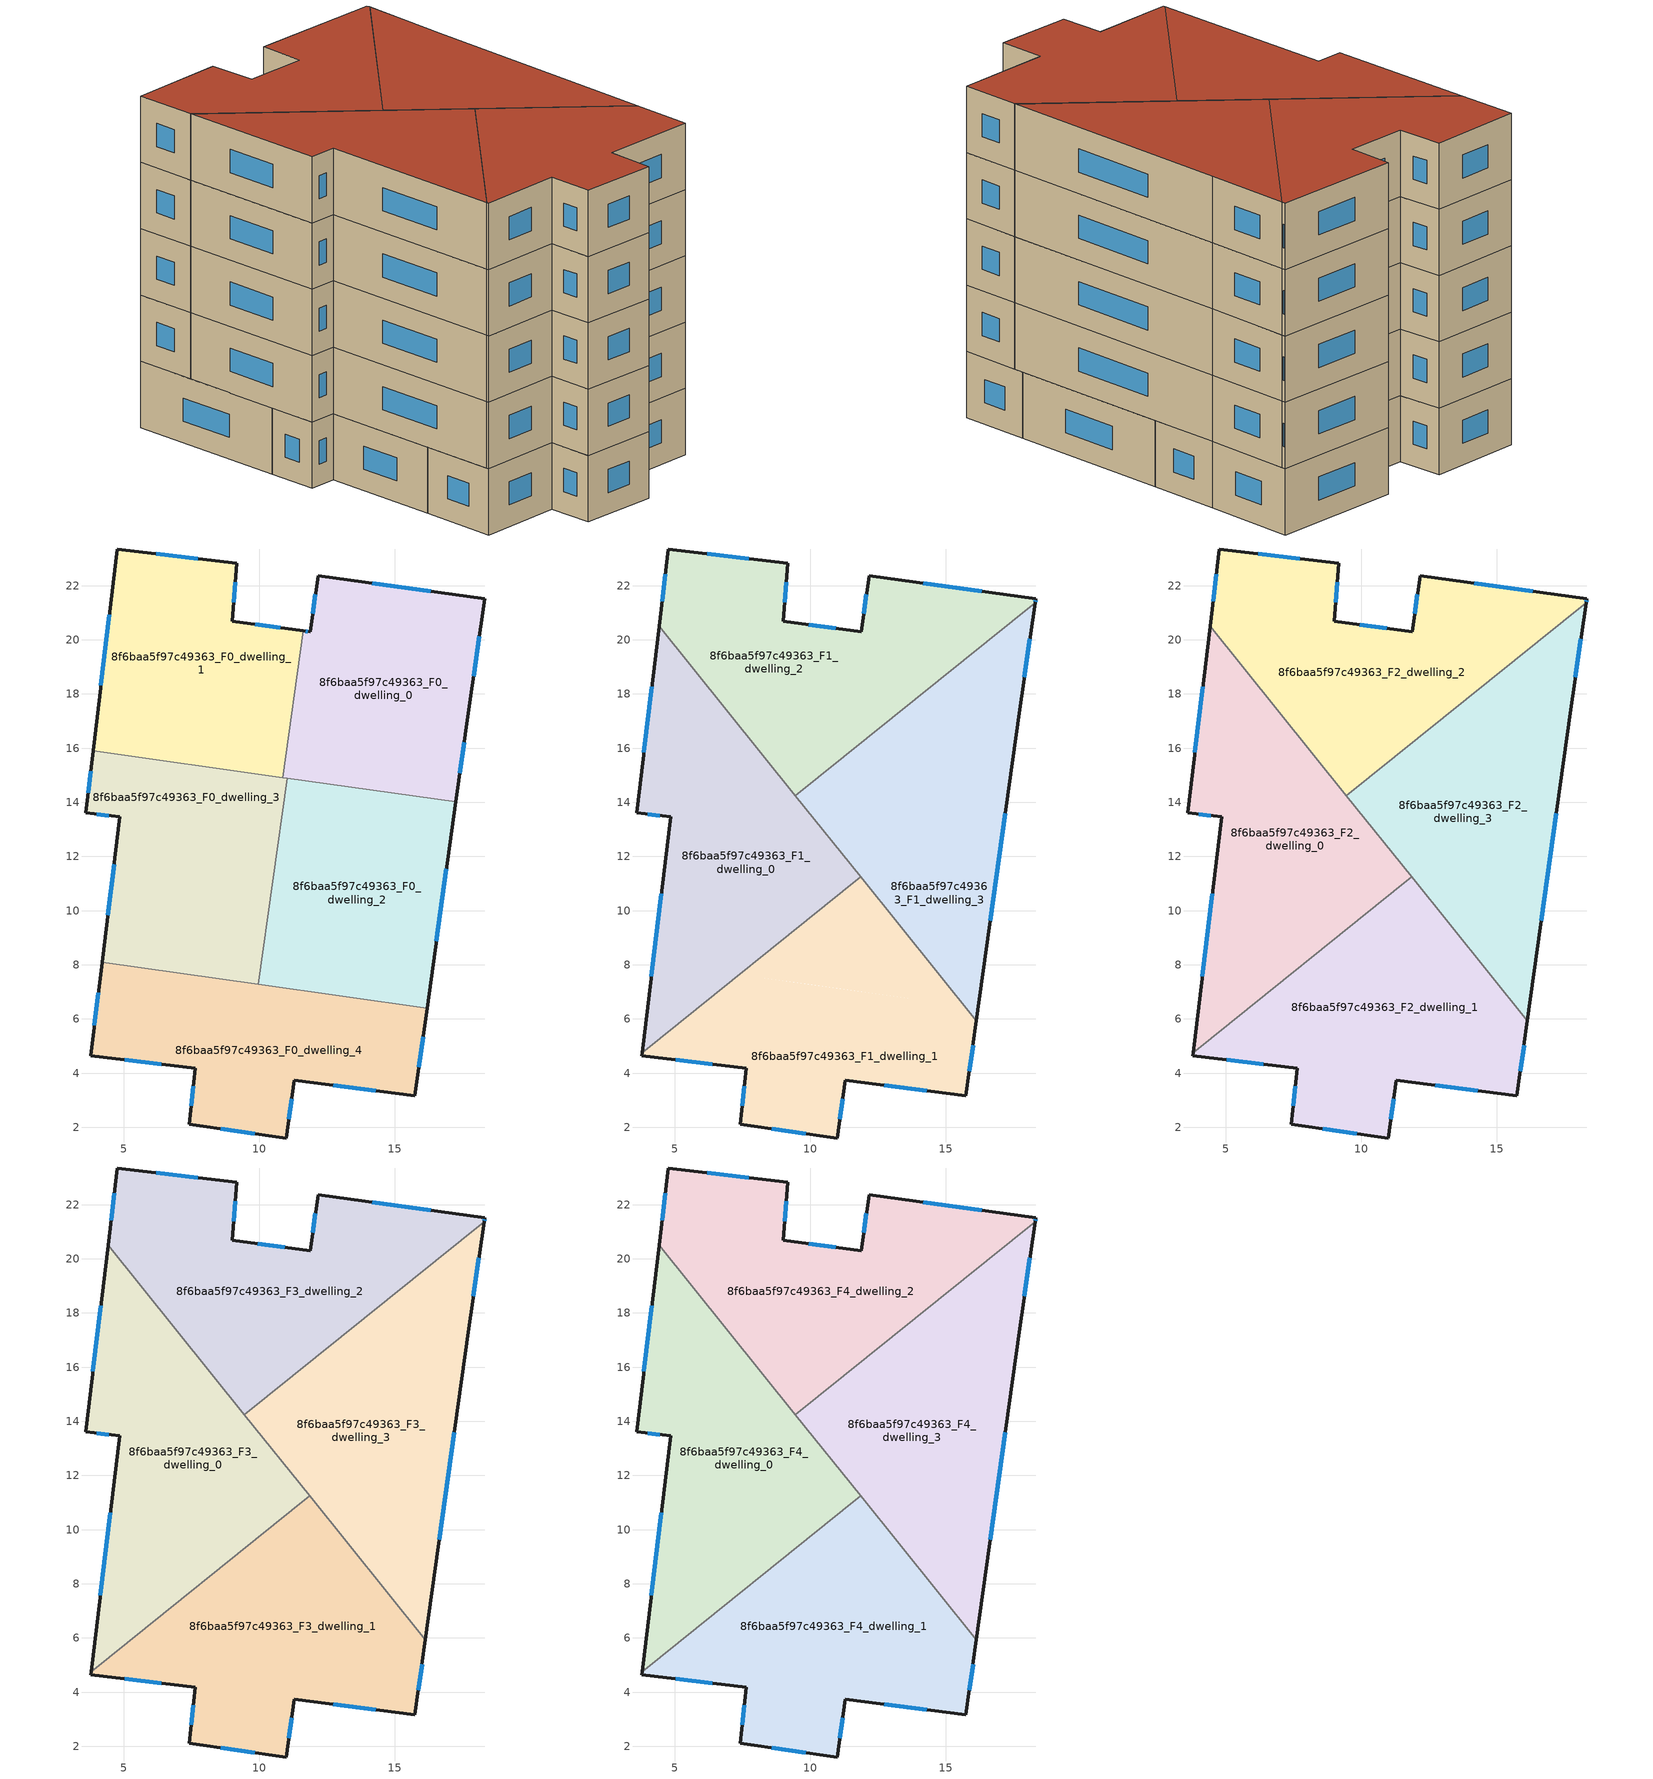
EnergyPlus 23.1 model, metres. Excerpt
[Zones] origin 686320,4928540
8f6baa5f97c49363_F0_dwelling_0
 floor ground (EU_floor_Construction): 18.32,21.51 17.7,17.28 17.25,14.02 10.86,14.92 11.62,20.33 11.88,20.29 12.17,22.36 z0
 wall outside (EU_wall_Construction): 17.25,14.02 17.7,17.28 18.32,21.51 12.17,22.36 11.88,20.29 11.62,20.33 z0:3
 wall to 8f6baa5f97c49363_F0_dwelling_1 (EU_wall_Construction): 11.62,20.33 10.86,14.92 z0:3
 wall to 8f6baa5f97c49363_F0_dwelling_2 (EU_wall_Construction): 11.04,14.89 17.25,14.02 z0:3
 wall to 8f6baa5f97c49363_F0_dwelling_3 (EU_wall_Construction): 10.86,14.91 11.04,14.89 z0:3
 window (EU_Window_Construction): 17.4,15.08 17.56,16.22 / 11.79,20.3 11.71,20.32 / 12.07,21.69 11.97,20.97 / 16.32,21.79 14.17,22.09 / 17.91,18.66 18.12,20.14 z0.98:2.02
 ceiling adiabatic (EU_roof_Construction): 17.25,14.02 17.7,17.28 18.3,21.36 10.94,15.44 10.86,14.92 z3
8f6baa5f97c49363_F0_dwelling_1
 floor ground (EU_floor_Construction): 9.17,22.82 8.99,20.69 11.62,20.33 10.86,14.92 3.86,15.9 4.76,23.35 z0
 wall outside (EU_wall_Construction): 11.62,20.33 8.99,20.69 9.17,22.82 4.76,23.35 3.86,15.9 z0:3
 wall to 8f6baa5f97c49363_F0_dwelling_3 (EU_wall_Construction): 3.86,15.9 10.86,14.92 z0:3
 window (EU_Window_Construction): 7.73,23 6.19,23.18 / 9.05,21.39 9.11,22.13 / 10.77,20.45 9.85,20.57 / 4.46,20.93 4.15,18.32 z0.98:2.02
 ceiling adiabatic (EU_roof_Construction): 10.86,14.92 10.94,15.44 10.37,14.98 z3
8f6baa5f97c49363_F0_dwelling_2
 floor ground (EU_floor_Construction): 17.25,14.02 16.19,6.4 9.97,7.28 11.04,14.89 z0
 wall outside (EU_wall_Construction): 16.19,6.4 17.25,14.02 z0:3
 wall to 8f6baa5f97c49363_F0_dwelling_3 (EU_wall_Construction): 11.04,14.89 9.97,7.28 z0:3
 wall to 8f6baa5f97c49363_F0_dwelling_4 (EU_wall_Construction): 9.97,7.28 16.19,6.4 z0:3
 window (EU_Window_Construction): 16.54,8.88 16.91,11.54 z0.98:2.02
8f6baa5f97c49363_F0_dwelling_3
 floor ground (EU_floor_Construction): 11.04,14.89 9.97,7.28 4.19,8.09 4.84,13.46 3.58,13.61 3.86,15.9 z0
 wall outside (EU_wall_Construction): 3.86,15.9 3.58,13.61 4.84,13.46 4.19,8.09 z0:3
 wall to 8f6baa5f97c49363_F0_dwelling_4 (EU_wall_Construction): 4.19,8.09 9.97,7.28 z0:3
 window (EU_Window_Construction): 4.63,11.72 4.41,9.84 / 3.99,13.56 4.44,13.51 / 3.77,15.16 3.67,14.36 z0.98:2.02
8f6baa5f97c49363_F0_dwelling_4
 floor ground (EU_floor_Construction): 16.19,6.4 15.74,3.16 11.29,3.74 10.98,1.6 7.41,2.11 7.64,4.18 3.78,4.64 4.19,8.09 z0
 wall outside (EU_wall_Construction): 4.19,8.09 3.78,4.64 7.64,4.18 7.41,2.11 10.98,1.6 11.29,3.74 15.74,3.16 16.19,6.4 z0:3
 window (EU_Window_Construction): 8.57,1.95 9.82,1.77 / 7.56,3.51 7.48,2.79 / 5.03,4.49 6.38,4.33 / 4.06,6.97 3.91,5.76 / 15.89,4.22 16.05,5.35 / 12.74,3.55 14.29,3.35 / 11.08,2.3 11.19,3.05 z0.98:2.02
8f6baa5f97c49363_F1_dwelling_0
 floor to 8f6baa5f97c49363_F0_dwelling_3 (EU_floor_Construction): 8.66,15.22 10.72,12.66 10.35,10.03 7.38,7.64 4.19,8.09 4.84,13.46 3.58,13.61 3.86,15.9 z3
 floor to 8f6baa5f97c49363_F0_dwelling_1 (EU_floor_Construction): 4.41,20.51 8.66,15.22 3.86,15.9 z3
 floor to 8f6baa5f97c49363_F0_dwelling_4 (EU_floor_Construction): 7.38,7.64 3.79,4.75 4.19,8.09 z3
 floor to 8f6baa5f97c49363_F0_dwelling_2 (EU_floor_Construction): 10.72,12.66 11.86,11.24 10.35,10.03 z3
 wall outside (EU_wall_Construction): 4.41,20.51 3.58,13.61 4.84,13.46 3.79,4.75 z3:6
 wall to 8f6baa5f97c49363_F1_dwelling_1 (EU_wall_Construction): 3.79,4.75 11.86,11.24 z3:6
 wall to 8f6baa5f97c49363_F1_dwelling_2 (EU_wall_Construction): 9.45,14.24 4.41,20.51 z3:6
 wall to 8f6baa5f97c49363_F1_dwelling_3 (EU_wall_Construction): 11.86,11.24 9.45,14.24 z3:6
 window (EU_Window_Construction): 4.5,10.63 4.13,7.59 / 3.99,13.56 4.44,13.51 / 4.14,18.27 3.85,15.85 z3.98:5.02
8f6baa5f97c49363_F1_dwelling_1
 floor to 8f6baa5f97c49363_F0_dwelling_4 (EU_floor_Construction): 15.7,6.47 16.13,5.93 15.74,3.16 11.29,3.74 10.98,1.6 7.41,2.11 7.64,4.18 3.78,4.64 3.79,4.75 7.38,7.64 z3
 floor to 8f6baa5f97c49363_F0_dwelling_3 (EU_floor_Construction): 10.35,10.03 9.97,7.28 7.38,7.64 z3
 floor to 8f6baa5f97c49363_F0_dwelling_2 (EU_floor_Construction): 11.86,11.24 15.7,6.47 9.97,7.28 10.35,10.03 z3
 wall outside (EU_wall_Construction): 3.79,4.75 3.78,4.64 7.64,4.18 7.41,2.11 10.98,1.6 11.29,3.74 15.74,3.16 16.13,5.93 z3:6
 wall to 8f6baa5f97c49363_F1_dwelling_3 (EU_wall_Construction): 16.13,5.93 11.86,11.24 z3:6
 window (EU_Window_Construction): 7.56,3.51 7.48,2.79 / 5.03,4.49 6.38,4.33 / 15.87,4.06 16,5.03 / 12.74,3.55 14.29,3.35 / 11.08,2.3 11.19,3.05 / 8.57,1.95 9.82,1.77 z3.98:5.02
8f6baa5f97c49363_F1_dwelling_2
 floor to 8f6baa5f97c49363_F0_dwelling_1 (EU_floor_Construction): 9.17,22.82 8.99,20.69 11.62,20.33 10.94,15.44 10.37,14.98 8.66,15.22 4.41,20.51 4.76,23.35 z3
 floor to 8f6baa5f97c49363_F0_dwelling_0 (EU_floor_Construction): 18.32,21.51 18.3,21.36 10.94,15.44 11.62,20.33 11.88,20.29 12.17,22.36 z3
 floor to 8f6baa5f97c49363_F0_dwelling_3 (EU_floor_Construction): 10.37,14.98 9.45,14.24 8.66,15.22 z3
 wall outside (EU_wall_Construction): 18.3,21.36 18.32,21.51 12.17,22.36 11.88,20.29 8.99,20.69 9.17,22.82 4.76,23.35 4.41,20.51 z3:6
 wall to 8f6baa5f97c49363_F1_dwelling_3 (EU_wall_Construction): 9.45,14.24 18.3,21.36 z3:6
 window (EU_Window_Construction): 4.64,22.43 4.53,21.43 / 7.73,23 6.19,23.18 / 9.05,21.39 9.11,22.13 / 10.94,20.42 9.93,20.56 / 12.07,21.69 11.97,20.97 / 16.32,21.79 14.17,22.09 / 18.31,21.41 18.32,21.46 z3.98:5.02
8f6baa5f97c49363_F1_dwelling_3
 floor to 8f6baa5f97c49363_F0_dwelling_2 (EU_floor_Construction): 17.25,14.02 16.19,6.4 15.7,6.47 10.72,12.66 11.04,14.89 z3
 floor to 8f6baa5f97c49363_F0_dwelling_4 (EU_floor_Construction): 16.19,6.4 16.13,5.93 15.7,6.47 z3
 floor to 8f6baa5f97c49363_F0_dwelling_3 (EU_floor_Construction): 11.04,14.89 10.72,12.66 9.45,14.24 10.37,14.98 z3
 floor adiabatic (EU_floor_Construction): 18.3,21.36 17.7,17.28 17.25,14.02 10.37,14.98 z3
 wall outside (EU_wall_Construction): 16.13,5.93 17.7,17.28 18.3,21.36 z3:6
 window (EU_Window_Construction): 17.9,18.61 18.11,20.03 / 16.64,9.62 17.19,13.59 z3.98:5.02
8f6baa5f97c49363_F2_dwelling_0
 floor to 8f6baa5f97c49363_F1_dwelling_0 (EU_floor_Construction): 4.41,20.51 11.86,11.24 3.79,4.75 4.84,13.46 3.58,13.61 z6
 wall outside (EU_wall_Construction): 4.41,20.51 3.58,13.61 4.84,13.46 3.79,4.75 z6:9
 wall to 8f6baa5f97c49363_F2_dwelling_1 (EU_wall_Construction): 3.79,4.75 11.86,11.24 z6:9
 wall to 8f6baa5f97c49363_F2_dwelling_2 (EU_wall_Construction): 9.45,14.24 4.41,20.51 z6:9
 wall to 8f6baa5f97c49363_F2_dwelling_3 (EU_wall_Construction): 11.86,11.24 9.45,14.24 z6:9
 window (EU_Window_Construction): 4.5,10.63 4.13,7.59 / 3.99,13.56 4.44,13.51 / 4.14,18.27 3.85,15.85 z6.98:8.02
8f6baa5f97c49363_F2_dwelling_1
 floor to 8f6baa5f97c49363_F1_dwelling_1 (EU_floor_Construction): 11.86,11.24 16.13,5.93 15.74,3.16 11.29,3.74 10.98,1.6 7.41,2.11 7.64,4.18 3.78,4.64 3.79,4.75 z6
 wall outside (EU_wall_Construction): 3.79,4.75 3.78,4.64 7.64,4.18 7.41,2.11 10.98,1.6 11.29,3.74 15.74,3.16 16.13,5.93 z6:9
 wall to 8f6baa5f97c49363_F2_dwelling_3 (EU_wall_Construction): 16.13,5.93 11.86,11.24 z6:9
 window (EU_Window_Construction): 7.56,3.51 7.48,2.79 / 5.03,4.49 6.38,4.33 / 15.87,4.06 16,5.03 / 12.74,3.55 14.29,3.35 / 11.08,2.3 11.19,3.05 / 8.57,1.95 9.82,1.77 z6.98:8.02
8f6baa5f97c49363_F2_dwelling_2
 floor to 8f6baa5f97c49363_F1_dwelling_2 (EU_floor_Construction): 18.32,21.51 18.3,21.36 9.45,14.24 4.41,20.51 4.76,23.35 9.17,22.82 8.99,20.69 11.88,20.29 12.17,22.36 z6
 wall outside (EU_wall_Construction): 18.3,21.36 18.32,21.51 12.17,22.36 11.88,20.29 8.99,20.69 9.17,22.82 4.76,23.35 4.41,20.51 z6:9
 wall to 8f6baa5f97c49363_F2_dwelling_3 (EU_wall_Construction): 9.45,14.24 18.3,21.36 z6:9
 window (EU_Window_Construction): 4.64,22.43 4.53,21.43 / 7.73,23 6.19,23.18 / 9.05,21.39 9.11,22.13 / 10.94,20.42 9.93,20.56 / 12.07,21.69 11.97,20.97 / 16.32,21.79 14.17,22.09 / 18.31,21.41 18.32,21.46 z6.98:8.02
8f6baa5f97c49363_F2_dwelling_3
 floor to 8f6baa5f97c49363_F1_dwelling_3 (EU_floor_Construction): 18.3,21.36 17.7,17.28 16.13,5.93 9.45,14.24 z6
 wall outside (EU_wall_Construction): 16.13,5.93 17.7,17.28 18.3,21.36 z6:9
 window (EU_Window_Construction): 17.9,18.61 18.11,20.03 / 16.64,9.62 17.19,13.59 z6.98:8.02
8f6baa5f97c49363_F3_dwelling_0
 floor to 8f6baa5f97c49363_F2_dwelling_0 (EU_floor_Construction): 4.41,20.51 11.86,11.24 3.79,4.75 4.84,13.46 3.58,13.61 z9
 wall outside (EU_wall_Construction): 4.41,20.51 3.58,13.61 4.84,13.46 3.79,4.75 z9:12
 wall to 8f6baa5f97c49363_F3_dwelling_1 (EU_wall_Construction): 3.79,4.75 11.86,11.24 z9:12
 wall to 8f6baa5f97c49363_F3_dwelling_2 (EU_wall_Construction): 9.45,14.24 4.41,20.51 z9:12
 wall to 8f6baa5f97c49363_F3_dwelling_3 (EU_wall_Construction): 11.86,11.24 9.45,14.24 z9:12
 window (EU_Window_Construction): 4.5,10.63 4.13,7.59 / 3.99,13.56 4.44,13.51 / 4.14,18.27 3.85,15.85 z9.98:11.02
8f6baa5f97c49363_F3_dwelling_1
 floor to 8f6baa5f97c49363_F2_dwelling_1 (EU_floor_Construction): 11.86,11.24 16.13,5.93 15.74,3.16 11.29,3.74 10.98,1.6 7.41,2.11 7.64,4.18 3.78,4.64 3.79,4.75 z9
 wall outside (EU_wall_Construction): 3.79,4.75 3.78,4.64 7.64,4.18 7.41,2.11 10.98,1.6 11.29,3.74 15.74,3.16 16.13,5.93 z9:12
 wall to 8f6baa5f97c49363_F3_dwelling_3 (EU_wall_Construction): 16.13,5.93 11.86,11.24 z9:12
 window (EU_Window_Construction): 7.56,3.51 7.48,2.79 / 5.03,4.49 6.38,4.33 / 15.87,4.06 16,5.03 / 12.74,3.55 14.29,3.35 / 11.08,2.3 11.19,3.05 / 8.57,1.95 9.82,1.77 z9.98:11.02
8f6baa5f97c49363_F3_dwelling_2
 floor to 8f6baa5f97c49363_F2_dwelling_2 (EU_floor_Construction): 18.32,21.51 18.3,21.36 9.45,14.24 4.41,20.51 4.76,23.35 9.17,22.82 8.99,20.69 11.88,20.29 12.17,22.36 z9
 wall outside (EU_wall_Construction): 18.3,21.36 18.32,21.51 12.17,22.36 11.88,20.29 8.99,20.69 9.17,22.82 4.76,23.35 4.41,20.51 z9:12
 wall to 8f6baa5f97c49363_F3_dwelling_3 (EU_wall_Construction): 9.45,14.24 18.3,21.36 z9:12
 window (EU_Window_Construction): 4.64,22.43 4.53,21.43 / 7.73,23 6.19,23.18 / 9.05,21.39 9.11,22.13 / 10.94,20.42 9.93,20.56 / 12.07,21.69 11.97,20.97 / 16.32,21.79 14.17,22.09 / 18.31,21.41 18.32,21.46 z9.98:11.02
8f6baa5f97c49363_F3_dwelling_3
 floor to 8f6baa5f97c49363_F2_dwelling_3 (EU_floor_Construction): 18.3,21.36 17.7,17.28 16.13,5.93 9.45,14.24 z9
 wall outside (EU_wall_Construction): 16.13,5.93 17.7,17.28 18.3,21.36 z9:12
 window (EU_Window_Construction): 17.9,18.61 18.11,20.03 / 16.64,9.62 17.19,13.59 z9.98:11.02
8f6baa5f97c49363_F4_dwelling_0
 floor to 8f6baa5f97c49363_F3_dwelling_0 (EU_floor_Construction): 4.41,20.51 11.86,11.24 3.79,4.75 4.84,13.46 3.58,13.61 z12
 wall outside (EU_wall_Construction): 4.41,20.51 3.58,13.61 4.84,13.46 3.79,4.75 z12:15
 wall to 8f6baa5f97c49363_F4_dwelling_1 (EU_wall_Construction): 3.79,4.75 11.86,11.24 z12:15
 wall to 8f6baa5f97c49363_F4_dwelling_2 (EU_wall_Construction): 9.45,14.24 4.41,20.51 z12:15
 wall to 8f6baa5f97c49363_F4_dwelling_3 (EU_wall_Construction): 11.86,11.24 9.45,14.24 z12:15
 window (EU_Window_Construction): 4.5,10.63 4.13,7.59 / 3.99,13.56 4.44,13.51 / 4.14,18.27 3.85,15.85 z12.98:14.02
 roof outside (EU_roof_Construction): 11.86,11.24 4.41,20.51 3.58,13.61 4.84,13.46 3.79,4.75 z15
8f6baa5f97c49363_F4_dwelling_1
 floor to 8f6baa5f97c49363_F3_dwelling_1 (EU_floor_Construction): 11.86,11.24 16.13,5.93 15.74,3.16 11.29,3.74 10.98,1.6 7.41,2.11 7.64,4.18 3.78,4.64 3.79,4.75 z12
 wall outside (EU_wall_Construction): 3.79,4.75 3.78,4.64 7.64,4.18 7.41,2.11 10.98,1.6 11.29,3.74 15.74,3.16 16.13,5.93 z12:15
 wall to 8f6baa5f97c49363_F4_dwelling_3 (EU_wall_Construction): 16.13,5.93 11.86,11.24 z12:15
 window (EU_Window_Construction): 7.56,3.51 7.48,2.79 / 5.03,4.49 6.38,4.33 / 15.87,4.06 16,5.03 / 12.74,3.55 14.29,3.35 / 11.08,2.3 11.19,3.05 / 8.57,1.95 9.82,1.77 z12.98:14.02
 roof outside (EU_roof_Construction): 15.74,3.16 16.13,5.93 11.86,11.24 3.79,4.75 3.78,4.64 7.64,4.18 7.41,2.11 10.98,1.6 11.29,3.74 z15
8f6baa5f97c49363_F4_dwelling_2
 floor to 8f6baa5f97c49363_F3_dwelling_2 (EU_floor_Construction): 18.32,21.51 18.3,21.36 9.45,14.24 4.41,20.51 4.76,23.35 9.17,22.82 8.99,20.69 11.88,20.29 12.17,22.36 z12
 wall outside (EU_wall_Construction): 18.3,21.36 18.32,21.51 12.17,22.36 11.88,20.29 8.99,20.69 9.17,22.82 4.76,23.35 4.41,20.51 z12:15
 wall to 8f6baa5f97c49363_F4_dwelling_3 (EU_wall_Construction): 9.45,14.24 18.3,21.36 z12:15
 window (EU_Window_Construction): 4.64,22.43 4.53,21.43 / 7.73,23 6.19,23.18 / 9.05,21.39 9.11,22.13 / 10.94,20.42 9.93,20.56 / 12.07,21.69 11.97,20.97 / 16.32,21.79 14.17,22.09 / 18.31,21.41 18.32,21.46 z12.98:14.02
 roof outside (EU_roof_Construction): 18.3,21.36 18.32,21.51 12.17,22.36 11.88,20.29 8.99,20.69 9.17,22.82 4.76,23.35 4.41,20.51 9.45,14.24 z15
8f6baa5f97c49363_F4_dwelling_3
 floor to 8f6baa5f97c49363_F3_dwelling_3 (EU_floor_Construction): 18.3,21.36 17.7,17.28 16.13,5.93 9.45,14.24 z12
 wall outside (EU_wall_Construction): 16.13,5.93 17.7,17.28 18.3,21.36 z12:15
 window (EU_Window_Construction): 17.9,18.61 18.11,20.03 / 16.64,9.62 17.19,13.59 z12.98:14.02
 roof outside (EU_roof_Construction): 16.13,5.93 17.7,17.28 18.3,21.36 9.45,14.24 z15
[Building]
EU S2 Campaign: North Axis=0; Terrain=City; Solar Distribution=FullExterior
[Site:Location]
Bologna: Latitude=44.5; Longitude=11.25; Time Zone=1; Elevation=37
[SizingPeriod:WeatherFileDays]
AnnualSizingPeriod: Begin Month=1; Begin Day of Month=1; End Month=12; End Day of Month=31; Day of Week for Start Day=Monday; Use Weather File Daylight Saving Period=No; Use Weather File Rain and Snow Indicators=No
[MATERIAL]
EU_InternalMass_Material: Roughness=MediumRough; Thickness=0.1; Conductivity=1; Density=1800; Specific Heat=900; Thermal Absorptance=0.9; Solar Absorptance=0.7; Visible Absorptance=0.7
[MATERIAL:NOMASS] Roughness=MediumRough; Thermal Absorptance=0.9; Solar Absorptance=0.7; Visible Absorptance=0.7
Name | Thermal Resistance
EU_wall_NoMass | 0.905828
EU_roof_NoMass | 0.37593
EU_floor_NoMass | 0.67114
[WINDOWMATERIAL:SIMPLEGLAZINGSYSTEM]
EU_Window_SimpleGlazing: UFactor=4.52486; Solar Heat Gain Coefficient=0.85; Visible Transmittance=0.85
[CONSTRUCTION]
EU_wall_Construction: EU_wall_NoMass
EU_roof_Construction: EU_roof_NoMass
EU_floor_Construction: EU_floor_NoMass
EU_Window_Construction: EU_Window_SimpleGlazing
EU_InternalMass_Construction: EU_InternalMass_Material
[ZONE] Type=1; Multiplier=1; Ceiling Height=autocalculate; Floor Area=autocalculate; Part of Total Floor Area=Yes
Name | Volume
8f6baa5f97c49363_F0_dwelling_0 | 144.885
8f6baa5f97c49363_F1_dwelling_0; 8f6baa5f97c49363_F2_dwelling_0; 8f6baa5f97c49363_F3_dwelling_0; 8f6baa5f97c49363_F4_dwelling_0 | 181.097
8f6baa5f97c49363_F0_dwelling_1 | 144.893
8f6baa5f97c49363_F1_dwelling_1; 8f6baa5f97c49363_F2_dwelling_1; 8f6baa5f97c49363_F3_dwelling_1; 8f6baa5f97c49363_F4_dwelling_1 | 181.113
8f6baa5f97c49363_F0_dwelling_2 | 144.892
8f6baa5f97c49363_F1_dwelling_2; 8f6baa5f97c49363_F2_dwelling_2; 8f6baa5f97c49363_F3_dwelling_2; 8f6baa5f97c49363_F4_dwelling_2 | 181.11
8f6baa5f97c49363_F0_dwelling_3 | 144.875
8f6baa5f97c49363_F1_dwelling_3; 8f6baa5f97c49363_F2_dwelling_3; 8f6baa5f97c49363_F3_dwelling_3; 8f6baa5f97c49363_F4_dwelling_3 | 181.104
8f6baa5f97c49363_F0_dwelling_4 | 144.894
[INTERNALMASS] Construction=EU_InternalMass_Construction
Name | Zone or ZoneList | Surface Area
8f6baa5f97c49363_F0_dwelling_0_EU_InternalMass | 8f6baa5f97c49363_F0_dwelling_0 | 48.2942
8f6baa5f97c49363_F0_dwelling_1_EU_InternalMass | 8f6baa5f97c49363_F0_dwelling_1 | 48.299
8f6baa5f97c49363_F0_dwelling_2_EU_InternalMass | 8f6baa5f97c49363_F0_dwelling_2 | 48.2964
8f6baa5f97c49363_F0_dwelling_3_EU_InternalMass | 8f6baa5f97c49363_F0_dwelling_3 | 48.2903
8f6baa5f97c49363_F0_dwelling_4_EU_InternalMass | 8f6baa5f97c49363_F0_dwelling_4 | 48.2981
8f6baa5f97c49363_F1_dwelling_0_EU_InternalMass | 8f6baa5f97c49363_F1_dwelling_0 | 60.3653
8f6baa5f97c49363_F1_dwelling_1_EU_InternalMass | 8f6baa5f97c49363_F1_dwelling_1 | 60.3706
8f6baa5f97c49363_F1_dwelling_2_EU_InternalMass | 8f6baa5f97c49363_F1_dwelling_2 | 60.3704
8f6baa5f97c49363_F1_dwelling_3_EU_InternalMass | 8f6baa5f97c49363_F1_dwelling_3 | 60.3679
8f6baa5f97c49363_F2_dwelling_0_EU_InternalMass | 8f6baa5f97c49363_F2_dwelling_0 | 60.3653
8f6baa5f97c49363_F2_dwelling_1_EU_InternalMass | 8f6baa5f97c49363_F2_dwelling_1 | 60.3706
8f6baa5f97c49363_F2_dwelling_2_EU_InternalMass | 8f6baa5f97c49363_F2_dwelling_2 | 60.3704
8f6baa5f97c49363_F2_dwelling_3_EU_InternalMass | 8f6baa5f97c49363_F2_dwelling_3 | 60.3679
8f6baa5f97c49363_F3_dwelling_0_EU_InternalMass | 8f6baa5f97c49363_F3_dwelling_0 | 60.3653
8f6baa5f97c49363_F3_dwelling_1_EU_InternalMass | 8f6baa5f97c49363_F3_dwelling_1 | 60.3706
8f6baa5f97c49363_F3_dwelling_2_EU_InternalMass | 8f6baa5f97c49363_F3_dwelling_2 | 60.3704
8f6baa5f97c49363_F3_dwelling_3_EU_InternalMass | 8f6baa5f97c49363_F3_dwelling_3 | 60.3679
8f6baa5f97c49363_F4_dwelling_0_EU_InternalMass | 8f6baa5f97c49363_F4_dwelling_0 | 60.3653
8f6baa5f97c49363_F4_dwelling_1_EU_InternalMass | 8f6baa5f97c49363_F4_dwelling_1 | 60.3706
8f6baa5f97c49363_F4_dwelling_2_EU_InternalMass | 8f6baa5f97c49363_F4_dwelling_2 | 60.3704
8f6baa5f97c49363_F4_dwelling_3_EU_InternalMass | 8f6baa5f97c49363_F4_dwelling_3 | 60.3679
[OTHEREQUIPMENT] Fuel Type=Electricity; Design Level Calculation Method=Watts/Area; Power per Zone Floor Area=1; Fraction Latent=0; Fraction Radiant=0; Fraction Lost=0; Carbon Dioxide Generation Rate=0; EndUse Subcategory=EU_Step8_InternalGains
Name | Zone or ZoneList or Space or SpaceList | Schedule
EU_Step8_InternalGain_8f6baa5f97c49363_F0_dwelling_0_f000 | 8f6baa5f97c49363_F0_dwelling_0 | EU_Step8_GainSchedule_8f6baa5f97c49363_F0_dwelling_0_f000
EU_Step8_InternalGain_8f6baa5f97c49363_F0_dwelling_1_f000 | 8f6baa5f97c49363_F0_dwelling_1 | EU_Step8_GainSchedule_8f6baa5f97c49363_F0_dwelling_1_f000
EU_Step8_InternalGain_8f6baa5f97c49363_F0_dwelling_2_f000 | 8f6baa5f97c49363_F0_dwelling_2 | EU_Step8_GainSchedule_8f6baa5f97c49363_F0_dwelling_2_f000
EU_Step8_InternalGain_8f6baa5f97c49363_F0_dwelling_3_f000 | 8f6baa5f97c49363_F0_dwelling_3 | EU_Step8_GainSchedule_8f6baa5f97c49363_F0_dwelling_3_f000
EU_Step8_InternalGain_8f6baa5f97c49363_F0_dwelling_4_f000 | 8f6baa5f97c49363_F0_dwelling_4 | EU_Step8_GainSchedule_8f6baa5f97c49363_F0_dwelling_4_f000
EU_Step8_InternalGain_8f6baa5f97c49363_F1_dwelling_0_f000 | 8f6baa5f97c49363_F1_dwelling_0 | EU_Step8_GainSchedule_8f6baa5f97c49363_F1_dwelling_0_f000
EU_Step8_InternalGain_8f6baa5f97c49363_F1_dwelling_1_f000 | 8f6baa5f97c49363_F1_dwelling_1 | EU_Step8_GainSchedule_8f6baa5f97c49363_F1_dwelling_1_f000
EU_Step8_InternalGain_8f6baa5f97c49363_F1_dwelling_2_f000 | 8f6baa5f97c49363_F1_dwelling_2 | EU_Step8_GainSchedule_8f6baa5f97c49363_F1_dwelling_2_f000
EU_Step8_InternalGain_8f6baa5f97c49363_F1_dwelling_3_f000 | 8f6baa5f97c49363_F1_dwelling_3 | EU_Step8_GainSchedule_8f6baa5f97c49363_F1_dwelling_3_f000
EU_Step8_InternalGain_8f6baa5f97c49363_F2_dwelling_0_f000 | 8f6baa5f97c49363_F2_dwelling_0 | EU_Step8_GainSchedule_8f6baa5f97c49363_F2_dwelling_0_f000
EU_Step8_InternalGain_8f6baa5f97c49363_F2_dwelling_1_f000 | 8f6baa5f97c49363_F2_dwelling_1 | EU_Step8_GainSchedule_8f6baa5f97c49363_F2_dwelling_1_f000
EU_Step8_InternalGain_8f6baa5f97c49363_F2_dwelling_2_f000 | 8f6baa5f97c49363_F2_dwelling_2 | EU_Step8_GainSchedule_8f6baa5f97c49363_F2_dwelling_2_f000
EU_Step8_InternalGain_8f6baa5f97c49363_F2_dwelling_3_f000 | 8f6baa5f97c49363_F2_dwelling_3 | EU_Step8_GainSchedule_8f6baa5f97c49363_F2_dwelling_3_f000
EU_Step8_InternalGain_8f6baa5f97c49363_F3_dwelling_0_f000 | 8f6baa5f97c49363_F3_dwelling_0 | EU_Step8_GainSchedule_8f6baa5f97c49363_F3_dwelling_0_f000
EU_Step8_InternalGain_8f6baa5f97c49363_F3_dwelling_1_f000 | 8f6baa5f97c49363_F3_dwelling_1 | EU_Step8_GainSchedule_8f6baa5f97c49363_F3_dwelling_1_f000
EU_Step8_InternalGain_8f6baa5f97c49363_F3_dwelling_2_f000 | 8f6baa5f97c49363_F3_dwelling_2 | EU_Step8_GainSchedule_8f6baa5f97c49363_F3_dwelling_2_f000
EU_Step8_InternalGain_8f6baa5f97c49363_F3_dwelling_3_f000 | 8f6baa5f97c49363_F3_dwelling_3 | EU_Step8_GainSchedule_8f6baa5f97c49363_F3_dwelling_3_f000
EU_Step8_InternalGain_8f6baa5f97c49363_F4_dwelling_0_f000 | 8f6baa5f97c49363_F4_dwelling_0 | EU_Step8_GainSchedule_8f6baa5f97c49363_F4_dwelling_0_f000
EU_Step8_InternalGain_8f6baa5f97c49363_F4_dwelling_1_f000 | 8f6baa5f97c49363_F4_dwelling_1 | EU_Step8_GainSchedule_8f6baa5f97c49363_F4_dwelling_1_f000
EU_Step8_InternalGain_8f6baa5f97c49363_F4_dwelling_2_f000 | 8f6baa5f97c49363_F4_dwelling_2 | EU_Step8_GainSchedule_8f6baa5f97c49363_F4_dwelling_2_f000
EU_Step8_InternalGain_8f6baa5f97c49363_F4_dwelling_3_f000 | 8f6baa5f97c49363_F4_dwelling_3 | EU_Step8_GainSchedule_8f6baa5f97c49363_F4_dwelling_3_f000
[ZONEVENTILATION:DESIGNFLOWRATE] Schedule=EU_AlwaysOn; Design Flow Rate Calculation Method=AirChanges/Hour; Air Changes per Hour=0.73129; Ventilation Type=Natural; Fan Pressure Rise=0; Fan Total Efficiency=1; Constant Term Coefficient=1; Temperature Term Coefficient=0; Velocity Term Coefficient=0; Velocity Squared Term Coefficient=0; Minimum Indoor Temperature=-100; Maximum Indoor Temperature=100; Delta Temperature=-100; Minimum Outdoor Temperature=-100; Maximum Outdoor Temperature=100; Maximum Wind Speed=40
Name | Zone or ZoneList or Space or SpaceList
EU_ConstantAir_8f6baa5f97c49363_F0_dwelling_0 | 8f6baa5f97c49363_F0_dwelling_0
EU_ConstantAir_8f6baa5f97c49363_F0_dwelling_1 | 8f6baa5f97c49363_F0_dwelling_1
EU_ConstantAir_8f6baa5f97c49363_F0_dwelling_2 | 8f6baa5f97c49363_F0_dwelling_2
EU_ConstantAir_8f6baa5f97c49363_F0_dwelling_3 | 8f6baa5f97c49363_F0_dwelling_3
EU_ConstantAir_8f6baa5f97c49363_F0_dwelling_4 | 8f6baa5f97c49363_F0_dwelling_4
EU_ConstantAir_8f6baa5f97c49363_F1_dwelling_0 | 8f6baa5f97c49363_F1_dwelling_0
EU_ConstantAir_8f6baa5f97c49363_F1_dwelling_1 | 8f6baa5f97c49363_F1_dwelling_1
EU_ConstantAir_8f6baa5f97c49363_F1_dwelling_2 | 8f6baa5f97c49363_F1_dwelling_2
EU_ConstantAir_8f6baa5f97c49363_F1_dwelling_3 | 8f6baa5f97c49363_F1_dwelling_3
EU_ConstantAir_8f6baa5f97c49363_F2_dwelling_0 | 8f6baa5f97c49363_F2_dwelling_0
EU_ConstantAir_8f6baa5f97c49363_F2_dwelling_1 | 8f6baa5f97c49363_F2_dwelling_1
EU_ConstantAir_8f6baa5f97c49363_F2_dwelling_2 | 8f6baa5f97c49363_F2_dwelling_2
EU_ConstantAir_8f6baa5f97c49363_F2_dwelling_3 | 8f6baa5f97c49363_F2_dwelling_3
EU_ConstantAir_8f6baa5f97c49363_F3_dwelling_0 | 8f6baa5f97c49363_F3_dwelling_0
EU_ConstantAir_8f6baa5f97c49363_F3_dwelling_1 | 8f6baa5f97c49363_F3_dwelling_1
EU_ConstantAir_8f6baa5f97c49363_F3_dwelling_2 | 8f6baa5f97c49363_F3_dwelling_2
EU_ConstantAir_8f6baa5f97c49363_F3_dwelling_3 | 8f6baa5f97c49363_F3_dwelling_3
EU_ConstantAir_8f6baa5f97c49363_F4_dwelling_0 | 8f6baa5f97c49363_F4_dwelling_0
EU_ConstantAir_8f6baa5f97c49363_F4_dwelling_1 | 8f6baa5f97c49363_F4_dwelling_1
EU_ConstantAir_8f6baa5f97c49363_F4_dwelling_2 | 8f6baa5f97c49363_F4_dwelling_2
EU_ConstantAir_8f6baa5f97c49363_F4_dwelling_3 | 8f6baa5f97c49363_F4_dwelling_3
[HVACTEMPLATE:THERMOSTAT] Constant Heating Setpoint=20; Constant Cooling Setpoint=50
EU_HeatOnly_8f6baa5f97c49363_F0_dwelling_0; EU_HeatOnly_8f6baa5f97c49363_F0_dwelling_1; EU_HeatOnly_8f6baa5f97c49363_F0_dwelling_2; EU_HeatOnly_8f6baa5f97c49363_F0_dwelling_3; EU_HeatOnly_8f6baa5f97c49363_F0_dwelling_4; EU_HeatOnly_8f6baa5f97c49363_F1_dwelling_0; EU_HeatOnly_8f6baa5f97c49363_F1_dwelling_1; EU_HeatOnly_8f6baa5f97c49363_F1_dwelling_2; EU_HeatOnly_8f6baa5f97c49363_F1_dwelling_3; EU_HeatOnly_8f6baa5f97c49363_F2_dwelling_0; EU_HeatOnly_8f6baa5f97c49363_F2_dwelling_1; EU_HeatOnly_8f6baa5f97c49363_F2_dwelling_2; EU_HeatOnly_8f6baa5f97c49363_F2_dwelling_3; EU_HeatOnly_8f6baa5f97c49363_F3_dwelling_0; EU_HeatOnly_8f6baa5f97c49363_F3_dwelling_1; EU_HeatOnly_8f6baa5f97c49363_F3_dwelling_2; EU_HeatOnly_8f6baa5f97c49363_F3_dwelling_3; EU_HeatOnly_8f6baa5f97c49363_F4_dwelling_0; EU_HeatOnly_8f6baa5f97c49363_F4_dwelling_1; EU_HeatOnly_8f6baa5f97c49363_F4_dwelling_2; EU_HeatOnly_8f6baa5f97c49363_F4_dwelling_3
[HVACTEMPLATE:ZONE:IDEALLOADSAIRSYSTEM] System Availability Schedule=EU_AlwaysOn; Maximum Heating Supply Air Temperature=50; Minimum Cooling Supply Air Temperature=13; Maximum Heating Supply Air Humidity Ratio=0.0156; Minimum Cooling Supply Air Humidity Ratio=0.0077; Heating Limit=NoLimit; Cooling Limit=NoLimit; Heating Availability Schedule=EU_AlwaysOn; Cooling Availability Schedule=EU_CoolingOff; Dehumidification Control Type=ConstantSensibleHeatRatio; Cooling Sensible Heat Ratio=0.7; Dehumidification Setpoint=60; Humidification Control Type=None; Humidification Setpoint=30; Outdoor Air Method=None; Outdoor Air Flow Rate per Person=0.00944; Outdoor Air Flow Rate per Zone Floor Area=0; Outdoor Air Flow Rate per Zone=0; Demand Controlled Ventilation Type=None; Outdoor Air Economizer Type=NoEconomizer; Heat Recovery Type=None; Sensible Heat Recovery Effectiveness=0.7; Latent Heat Recovery Effectiveness=0.65
Name | Template Thermostat
8f6baa5f97c49363_F0_dwelling_0 | EU_HeatOnly_8f6baa5f97c49363_F0_dwelling_0
8f6baa5f97c49363_F0_dwelling_1 | EU_HeatOnly_8f6baa5f97c49363_F0_dwelling_1
8f6baa5f97c49363_F0_dwelling_2 | EU_HeatOnly_8f6baa5f97c49363_F0_dwelling_2
8f6baa5f97c49363_F0_dwelling_3 | EU_HeatOnly_8f6baa5f97c49363_F0_dwelling_3
8f6baa5f97c49363_F0_dwelling_4 | EU_HeatOnly_8f6baa5f97c49363_F0_dwelling_4
8f6baa5f97c49363_F1_dwelling_0 | EU_HeatOnly_8f6baa5f97c49363_F1_dwelling_0
8f6baa5f97c49363_F1_dwelling_1 | EU_HeatOnly_8f6baa5f97c49363_F1_dwelling_1
8f6baa5f97c49363_F1_dwelling_2 | EU_HeatOnly_8f6baa5f97c49363_F1_dwelling_2
8f6baa5f97c49363_F1_dwelling_3 | EU_HeatOnly_8f6baa5f97c49363_F1_dwelling_3
8f6baa5f97c49363_F2_dwelling_0 | EU_HeatOnly_8f6baa5f97c49363_F2_dwelling_0
8f6baa5f97c49363_F2_dwelling_1 | EU_HeatOnly_8f6baa5f97c49363_F2_dwelling_1
8f6baa5f97c49363_F2_dwelling_2 | EU_HeatOnly_8f6baa5f97c49363_F2_dwelling_2
8f6baa5f97c49363_F2_dwelling_3 | EU_HeatOnly_8f6baa5f97c49363_F2_dwelling_3
8f6baa5f97c49363_F3_dwelling_0 | EU_HeatOnly_8f6baa5f97c49363_F3_dwelling_0
8f6baa5f97c49363_F3_dwelling_1 | EU_HeatOnly_8f6baa5f97c49363_F3_dwelling_1
8f6baa5f97c49363_F3_dwelling_2 | EU_HeatOnly_8f6baa5f97c49363_F3_dwelling_2
8f6baa5f97c49363_F3_dwelling_3 | EU_HeatOnly_8f6baa5f97c49363_F3_dwelling_3
8f6baa5f97c49363_F4_dwelling_0 | EU_HeatOnly_8f6baa5f97c49363_F4_dwelling_0
8f6baa5f97c49363_F4_dwelling_1 | EU_HeatOnly_8f6baa5f97c49363_F4_dwelling_1
8f6baa5f97c49363_F4_dwelling_2 | EU_HeatOnly_8f6baa5f97c49363_F4_dwelling_2
8f6baa5f97c49363_F4_dwelling_3 | EU_HeatOnly_8f6baa5f97c49363_F4_dwelling_3
[SIZING:ZONE] Zone Cooling Design Supply Air Temperature Input Method=SupplyAirTemperature; Zone Cooling Design Supply Air Temperature=13; Zone Heating Design Supply Air Temperature Input Method=SupplyAirTemperature; Zone Heating Design Supply Air Temperature=50; Zone Cooling Design Supply Air Humidity Ratio=0.008; Zone Heating Design Supply Air Humidity Ratio=0.008; Cooling Design Air Flow Method=DesignDay; Cooling Design Air Flow Rate=0; Cooling Minimum Air Flow per Zone Floor Area=0.000762; Cooling Minimum Air Flow=0; Cooling Minimum Air Flow Fraction=0.2; Heating Design Air Flow Method=DesignDay; Heating Design Air Flow Rate=0; Heating Maximum Air Flow per Zone Floor Area=0.002032; Heating Maximum Air Flow=0.141576; Heating Maximum Air Flow Fraction=0.3; Account for Dedicated Outdoor Air System=No; Dedicated Outdoor Air System Control Strategy=NeutralSupplyAir; Dedicated Outdoor Air Low Setpoint Temperature for Design=autosize; Dedicated Outdoor Air High Setpoint Temperature for Design=autosize; Zone Load Sizing Method=Sensible Load Only No Latent Load; Zone Latent Cooling Design Supply Air Humidity Ratio Input Method=HumidityRatioDifference; Zone Cooling Design Supply Air Humidity Ratio Difference=0.005; Zone Latent Heating Design Supply Air Humidity Ratio Input Method=HumidityRatioDifference; Zone Humidification Design Supply Air Humidity Ratio Difference=0.005
8f6baa5f97c49363_F0_dwelling_0; 8f6baa5f97c49363_F0_dwelling_1; 8f6baa5f97c49363_F0_dwelling_2; 8f6baa5f97c49363_F0_dwelling_3; 8f6baa5f97c49363_F0_dwelling_4; 8f6baa5f97c49363_F1_dwelling_0; 8f6baa5f97c49363_F1_dwelling_1; 8f6baa5f97c49363_F1_dwelling_2; 8f6baa5f97c49363_F1_dwelling_3; 8f6baa5f97c49363_F2_dwelling_0; 8f6baa5f97c49363_F2_dwelling_1; 8f6baa5f97c49363_F2_dwelling_2; 8f6baa5f97c49363_F2_dwelling_3; 8f6baa5f97c49363_F3_dwelling_0; 8f6baa5f97c49363_F3_dwelling_1; 8f6baa5f97c49363_F3_dwelling_2; 8f6baa5f97c49363_F3_dwelling_3; 8f6baa5f97c49363_F4_dwelling_0; 8f6baa5f97c49363_F4_dwelling_1; 8f6baa5f97c49363_F4_dwelling_2; 8f6baa5f97c49363_F4_dwelling_3
[SCHEDULE:CONSTANT]
Name | Hourly Value
EU_AlwaysOn | 1
EU_CoolingOff | 0
[SCHEDULE:FILE] Column Number=1; Rows to Skip at Top=0; Number of Hours of Data=8760; Column Separator=Comma; Interpolate to Timestep=No; Minutes per Item=60; Adjust Schedule for Daylight Savings=Yes
Name | File
EU_Step8_GainSchedule_8f6baa5f97c49363_F0_dwelling_0_f000 | ../../schedules/8f6baa5f97c49363/8f6baa5f97c49363_F0_dwelling_0_f000_gain.csv
EU_Step8_GainSchedule_8f6baa5f97c49363_F0_dwelling_1_f000 | ../../schedules/8f6baa5f97c49363/8f6baa5f97c49363_F0_dwelling_1_f000_gain.csv
EU_Step8_GainSchedule_8f6baa5f97c49363_F0_dwelling_2_f000 | ../../schedules/8f6baa5f97c49363/8f6baa5f97c49363_F0_dwelling_2_f000_gain.csv
EU_Step8_GainSchedule_8f6baa5f97c49363_F0_dwelling_3_f000 | ../../schedules/8f6baa5f97c49363/8f6baa5f97c49363_F0_dwelling_3_f000_gain.csv
EU_Step8_GainSchedule_8f6baa5f97c49363_F0_dwelling_4_f000 | ../../schedules/8f6baa5f97c49363/8f6baa5f97c49363_F0_dwelling_4_f000_gain.csv
EU_Step8_GainSchedule_8f6baa5f97c49363_F1_dwelling_0_f000 | ../../schedules/8f6baa5f97c49363/8f6baa5f97c49363_F1_dwelling_0_f000_gain.csv
EU_Step8_GainSchedule_8f6baa5f97c49363_F1_dwelling_1_f000 | ../../schedules/8f6baa5f97c49363/8f6baa5f97c49363_F1_dwelling_1_f000_gain.csv
EU_Step8_GainSchedule_8f6baa5f97c49363_F1_dwelling_2_f000 | ../../schedules/8f6baa5f97c49363/8f6baa5f97c49363_F1_dwelling_2_f000_gain.csv
EU_Step8_GainSchedule_8f6baa5f97c49363_F1_dwelling_3_f000 | ../../schedules/8f6baa5f97c49363/8f6baa5f97c49363_F1_dwelling_3_f000_gain.csv
EU_Step8_GainSchedule_8f6baa5f97c49363_F2_dwelling_0_f000 | ../../schedules/8f6baa5f97c49363/8f6baa5f97c49363_F2_dwelling_0_f000_gain.csv
EU_Step8_GainSchedule_8f6baa5f97c49363_F2_dwelling_1_f000 | ../../schedules/8f6baa5f97c49363/8f6baa5f97c49363_F2_dwelling_1_f000_gain.csv
EU_Step8_GainSchedule_8f6baa5f97c49363_F2_dwelling_2_f000 | ../../schedules/8f6baa5f97c49363/8f6baa5f97c49363_F2_dwelling_2_f000_gain.csv
EU_Step8_GainSchedule_8f6baa5f97c49363_F2_dwelling_3_f000 | ../../schedules/8f6baa5f97c49363/8f6baa5f97c49363_F2_dwelling_3_f000_gain.csv
EU_Step8_GainSchedule_8f6baa5f97c49363_F3_dwelling_0_f000 | ../../schedules/8f6baa5f97c49363/8f6baa5f97c49363_F3_dwelling_0_f000_gain.csv
EU_Step8_GainSchedule_8f6baa5f97c49363_F3_dwelling_1_f000 | ../../schedules/8f6baa5f97c49363/8f6baa5f97c49363_F3_dwelling_1_f000_gain.csv
EU_Step8_GainSchedule_8f6baa5f97c49363_F3_dwelling_2_f000 | ../../schedules/8f6baa5f97c49363/8f6baa5f97c49363_F3_dwelling_2_f000_gain.csv
EU_Step8_GainSchedule_8f6baa5f97c49363_F3_dwelling_3_f000 | ../../schedules/8f6baa5f97c49363/8f6baa5f97c49363_F3_dwelling_3_f000_gain.csv
EU_Step8_GainSchedule_8f6baa5f97c49363_F4_dwelling_0_f000 | ../../schedules/8f6baa5f97c49363/8f6baa5f97c49363_F4_dwelling_0_f000_gain.csv
EU_Step8_GainSchedule_8f6baa5f97c49363_F4_dwelling_1_f000 | ../../schedules/8f6baa5f97c49363/8f6baa5f97c49363_F4_dwelling_1_f000_gain.csv
EU_Step8_GainSchedule_8f6baa5f97c49363_F4_dwelling_2_f000 | ../../schedules/8f6baa5f97c49363/8f6baa5f97c49363_F4_dwelling_2_f000_gain.csv
EU_Step8_GainSchedule_8f6baa5f97c49363_F4_dwelling_3_f000 | ../../schedules/8f6baa5f97c49363/8f6baa5f97c49363_F4_dwelling_3_f000_gain.csv
